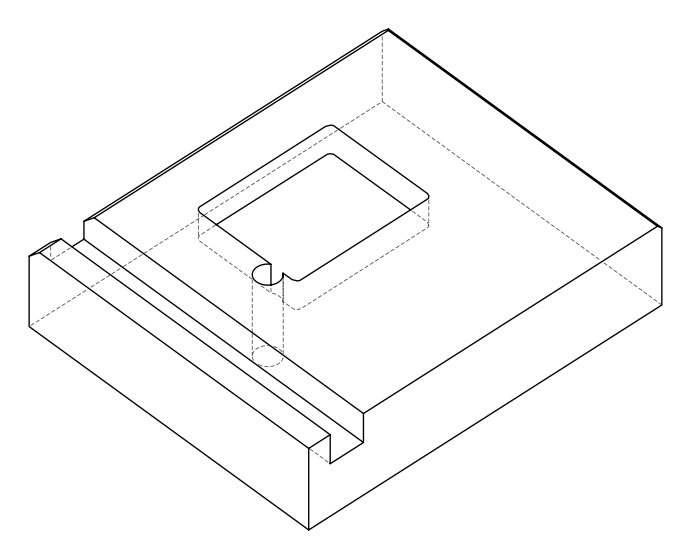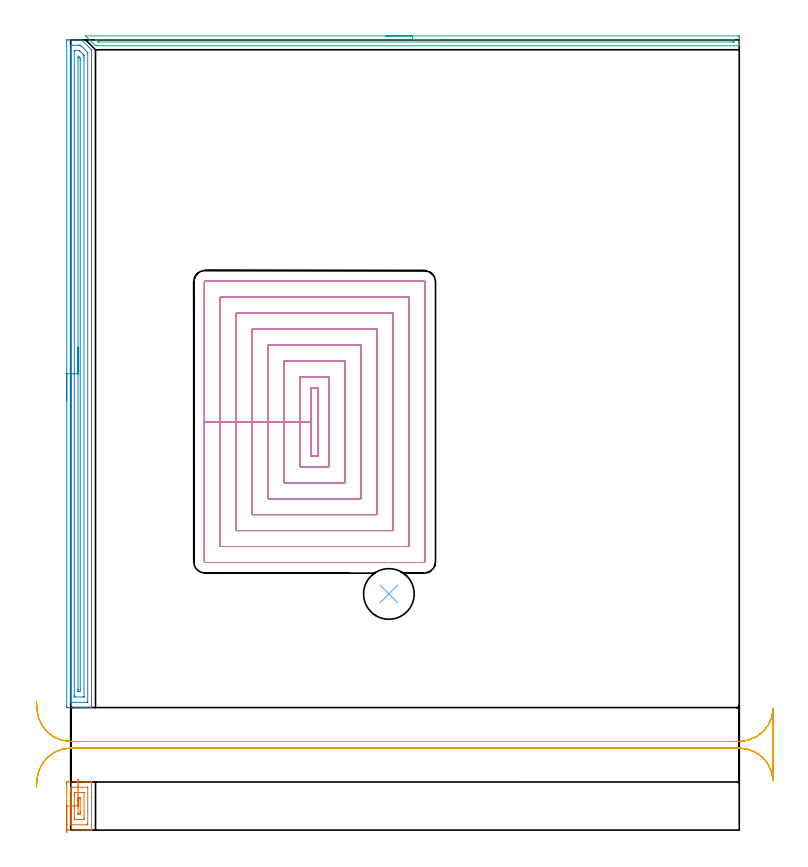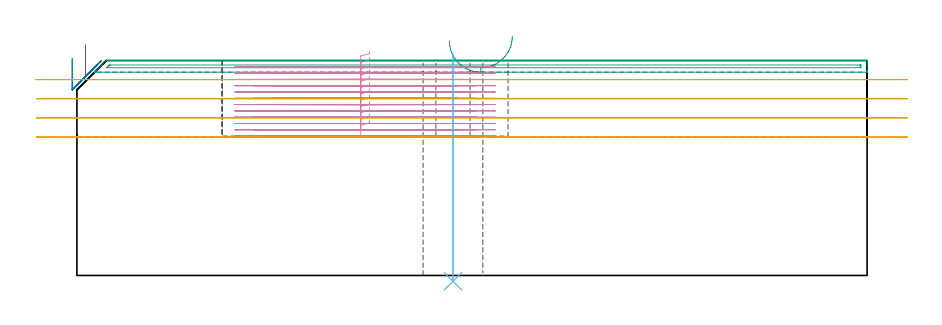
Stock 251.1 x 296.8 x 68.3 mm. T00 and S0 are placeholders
(PLAN: 6 operations, 3 tool changes, 60.7 min)
(1 AREA_MILL | FG_CHAMFER_SURFACE | UGT0205_001 | 0.77 min | 1025 mm3)
(2 AREA_MILL_1 | FG_CHAMFER_SURFACE_1 | UGT0205_001 | 8.19 min | 11091 mm3)
(3 AREA_MILL_2 | FG_CHAMFER_SURFACE_2 | UGT0205_001 | 4.05 min | 1664 mm3)
(4 MILL_RECTANGULAR_POCKET | POCKET_RECTANGULAR_STRAIGHT | NXT0201_009 | Follow Part, ap 2, ae 75% | 42.46 min | 247410 mm3)
(5 MILL_RECTANGULAR_SLOT | SLOT_RECTANGULAR | UGT0201_109 | Follow Part, ap 6.35, ae 75% | 4.95 min | 169783 mm3)
(6 INDEXABLE_INSERT_DRILL_THROUGH_HOLE_FROM_SOLID | STEP1HOLE | NXT0302_009 | 0.29 min | 19047 mm3)
(TOOL UGT0205_001 | Chamfer Mill 20 x 3 x 45 deg. | D20 FL50 Z2)
(TOOL NXT0201_009 | ENDMILL 8mm [2P460-0800-NA 1630] | D8 FL26 Z6)
(TOOL UGT0201_109 | End Mill 25.4 mm | D25.4 FL25 Z2)
(TOOL NXT0302_009 | Index. Insert Drill 19mm [880-D1900L25-05] | D19 PA176 FL95 Z2)
(OP 1 AREA_MILL)
G17 G21 G94 G90
T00 M6
G54
G17 G0 G90 X-1.5 Y-0.95 S1061 M3
G43 Z78.3 H0
Z69.
G94 G1 Y-0.912 Z68.128 F250.
Y-0.798 Z67.264
Y-0.609 Z66.412
Y-0.347 Z65.58
Y-0.013 Z64.774
Y0.39 Z64.
Y0.859 Z63.264
Y1.39 Z62.572
Y1.979 Z61.929
Y2.622 Z61.34
Y3.314 Z60.809
Y4.05 Z60.34
Y4.824 Z59.937
Y5.63 Z59.603
Y6.462 Z59.341
Y7.314 Z59.152
Y8.178 Z59.038
Y9.05 Z59.
Y17.249
X-1.498 Y17.515 Z59.002
X-1.491 Y18.093 Z59.006
X-1.457 Y18.097 Z59.04
X-0.873 Y18.1 Z59.624
X4.491 Z64.985
X5.104 Z65.601
X5.385 Z65.881
X5.999 Z66.495
X6.279 Z66.774
X6.84 Z67.339
X7.407 Z67.906
X7.746 Y18.093 Z68.238
X7.805 Y18.09 Z68.295
X7.8 Y17.963 Z68.3
Y0.14
X7.797 Y0.01 Z68.288
X7.746 Y0.007 Z68.238
X7.406 Y0. Z67.905
X6.84 Z67.339
X6.279 Z66.774
X5.104 Z65.601
X4.491 Z64.985
X-1.18 Y0.001 Z59.317
X-1.491 Y0.01 Z59.006
X-1.499 Y0.319 Z58.999
Y0.342
X-1.5 Y9.05 Z59.
X-0.086 Z60.414
Y14.948
X-0.085 Y15.733 Z60.415
X-0.084 Y15.837 Z60.416
X-0.079 Y15.945 Z60.421
X-0.065 Y16.09 Z60.435
X0.021 Y16.093 Z60.521
X0.547 Y16.099 Z61.047
X6.279 Z66.779
X6.332 Y16.098 Z66.832
X6.363 Y16.094 Z66.863
X6.376 Y16.091 Z66.876
X6.379 Y16.051 Z66.879
X6.384 Y15.839 Z66.884
X6.385 Y15.733 Z66.885
X6.386 Y15.626 Z66.886
X6.385 Y2.367 Z66.885
X6.384 Y2.263 Z66.884
X6.379 Y2.156 Z66.879
X6.365 Y2.01 Z66.865
X6.279 Y2.007 Z66.779
X5.753 Y2.001 Z66.253
X0.021 Z60.521
X-0.032 Y2.002 Z60.468
X-0.063 Y2.006 Z60.437
X-0.076 Y2.009 Z60.424
X-0.079 Y2.049 Z60.421
X-0.084 Y2.261 Z60.416
X-0.085 Y2.367 Z60.415
X-0.086 Y2.474 Z60.414
Y9.05
X1.328 Z61.828
Y13.06
X1.329 Y13.538 Z61.829
X1.332 Y13.951 Z61.832
X1.334 Y14.069 Z61.834
X1.336 Y14.09 Z61.836
X1.409 Y14.094 Z61.909
X1.509 Y14.098 Z62.009
X1.659 Y14.1 Z62.159
X1.809 Z62.309
X4.341 Z64.841
X4.491 Y14.099 Z64.991
X4.641 Y14.098 Z65.141
X4.94 Y14.09 Z65.44
X4.966 Y14.088 Z65.466
X4.968 Y14.083 Z65.468
X4.97 Y14.061 Z65.47
X4.971 Y14.019 Z65.471
Y13.951
Y4.562
X4.968 Y4.149 Z65.468
X4.966 Y4.031 Z65.466
X4.964 Y4.01 Z65.464
X4.89 Y4.006 Z65.39
X4.791 Y4.002 Z65.291
X4.641 Y4. Z65.141
X4.491 Z64.991
X1.959 Z62.459
X1.809 Z62.309
X1.659 Y4.002 Z62.159
X1.36 Y4.01 Z61.86
X1.334 Y4.012 Z61.834
X1.332 Y4.017 Z61.832
X1.33 Y4.039 Z61.83
X1.329 Y4.081 Z61.829
Y4.149
X1.328 Y9.05 Z61.828
X2.743 Z63.243
Y11.278
X2.75 Y12.082 Z63.25
X2.779 Y12.092 Z63.279
X3.532 Z64.032
X3.55 Y12.09 Z64.05
X3.553 Y12.074 Z64.053
X3.556 Y12.025 Z64.056
X3.557 Y11.924 Z64.057
Y11.722
Y6.862
Y6.822
X3.55 Y6.018 Z64.05
X3.521 Y6.008 Z64.021
X2.768 Z63.268
X2.75 Y6.01 Z63.25
X2.747 Y6.026 Z63.247
X2.744 Y6.075 Z63.244
X2.743 Y6.176 Z63.243
Y6.378
Y9.05
Y9.922 Z63.281
Y10.786 Z63.395
Y11.638 Z63.583
Y12.47 Z63.846
Y13.276 Z64.18
Y14.05 Z64.582
Y14.786 Z65.051
Y15.478 Z65.582
Y16.121 Z66.172
Y16.71 Z66.815
Y17.242 Z67.507
Y17.71 Z68.243
Y18.113 Z69.016
Y18.447 Z69.822
Y18.709 Z70.654
Y18.898 Z71.506
Y19.012 Z72.371
Y19.05 Z73.243
G0 Z78.3
M5
M2
(OP 2 AREA_MILL_1)
G17 G21 G94 G90
T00 M6
G54
G17 G0 G90 X-1.5 Y161.4 S1061 M3
G43 Z78.3 H0
Z69.
G94 G1 Y161.438 Z68.128 F250.
Y161.552 Z67.264
Y161.741 Z66.412
Y162.003 Z65.58
Y162.337 Z64.774
Y162.74 Z64.
Y163.208 Z63.264
Y163.74 Z62.572
Y164.329 Z61.929
Y164.972 Z61.34
Y165.664 Z60.809
Y166.4 Z60.34
Y167.174 Z59.937
Y167.98 Z59.603
Y168.812 Z59.341
Y169.664 Z59.152
Y170.528 Z59.038
Y171.4 Z59.
X-1.499 Y296.167 Z59.001
X-1.494 Y296.789 Z59.003
X-1.491 Y296.793 Z59.005
X-0.873 Y296.8 Z59.623
X0.915 Z61.41
X2.333 Z62.829
X2.703 Z63.198
X3.99 Z64.488
X4.044 Y296.798 Z64.542
X4.094 Y296.795 Z64.591
X4.133 Y296.764 Z64.631
X4.322 Y296.578 Z64.821
X7.79 Y293.11 Z68.29
X7.797 Y293.098 Z68.297
X7.799 Y293.094 Z68.299
X7.8 Y46.185 Z68.3
X7.797 Y46.01 Z68.289
X7.728 Y46.007 Z68.22
X7.28 Y46. Z67.78
X7.02 Z67.52
X6.279 Z66.774
X5.014 Z65.512
X3.597 Z64.093
X-1.135 Z59.363
X-1.492 Y46.01 Z59.006
X-1.499 Y46.365 Z59.
Y46.369
X-1.5 Y171.4
X-0.086 Z60.414
X-0.085 Y294.485 Z60.415
X-0.083 Y294.592 Z60.417
X-0.077 Y294.79 Z60.423
X0.021 Y294.793 Z60.521
X0.495 Y294.799 Z60.995
X2.703 Y294.8 Z63.203
X3.178 Y294.798 Z63.678
X3.597 Y294.79 Z64.097
X3.654 Y294.784 Z64.154
X3.713 Y294.73 Z64.213
X3.833 Y294.614 Z64.333
X4.072 Y294.379 Z64.572
X6.279 Y292.171 Z66.779
X6.338 Y292.11 Z66.838
X6.365 Y292.078 Z66.865
X6.376 Y292.063 Z66.876
X6.379 Y292.015 Z66.879
X6.384 Y291.802 Z66.884
X6.386 Y291.695 Z66.886
Y291.589
X6.385 Y48.315 Z66.885
X6.383 Y48.208 Z66.883
X6.377 Y48.01 Z66.877
X6.279 Y48.007 Z66.779
X5.805 Y48.001 Z66.305
X0.442 Y48. Z60.942
X0.021 Y48.003 Z60.521
X-0.039 Y48.006 Z60.461
X-0.07 Y48.009 Z60.43
X-0.079 Y48.102 Z60.421
X-0.084 Y48.315 Z60.416
X-0.085 Y48.421 Z60.415
X-0.086 Y171.4 Z60.414
X1.328 Z61.828
X1.329 Y292.59 Z61.829
X1.33 Y292.71 Z61.83
X1.333 Y292.769 Z61.833
X1.335 Y292.79 Z61.835
X1.389 Y292.793 Z61.889
X1.6 Y292.799 Z62.1
X2.913 Z63.413
X3.053 Y292.796 Z63.553
X3.164 Y292.79 Z63.664
X3.209 Y292.779 Z63.709
X3.231 Y292.761 Z63.731
X3.41 Y292.59 Z63.91
X4.491 Y291.509 Z64.991
X4.843 Y291.151 Z65.343
X4.929 Y291.059 Z65.429
X4.965 Y291.015 Z65.465
X4.967 Y290.961 Z65.467
X4.969 Y290.801 Z65.469
X4.971 Y290.321 Z65.471
Y289.907
Y50.21
X4.97 Y50.09 Z65.47
X4.967 Y50.031 Z65.467
X4.965 Y50.01 Z65.465
X4.911 Y50.007 Z65.411
X4.7 Y50.001 Z65.2
X1.599 Z62.099
X1.459 Y50.004 Z61.959
X1.348 Y50.01 Z61.848
X1.334 Y50.015 Z61.834
X1.332 Y50.023 Z61.832
X1.33 Y50.05 Z61.83
X1.329 Y50.21 Z61.829
Y50.691
X1.328 Y171.4 Z61.828
X2.743 Z63.243
Y289.946
X2.75 Y290.754 Z63.25
X3.17 Y290.37 Z63.67
X3.55 Y289.954 Z64.05
X3.552 Y289.907 Z64.052
X3.557 Y289.092 Z64.057
Y289.052
Y52.933
X3.556 Y52.078 Z64.056
X3.554 Y52.042 Z64.054
X3.551 Y52.018 Z64.051
X3.538 Y52.01 Z64.038
X3.484 Y52.005 Z63.984
X3.373 Y52.002 Z63.873
X3.15 Y52. Z63.65
X2.927 Y52.002 Z63.427
X2.816 Y52.005 Z63.316
X2.762 Y52.01 Z63.262
X2.749 Y52.018 Z63.249
X2.748 Y52.039 Z63.248
X2.743 Y52.854 Z63.243
Y52.893
Y171.4
Y172.272 Z63.281
Y173.136 Z63.395
Y173.988 Z63.583
Y174.82 Z63.846
Y175.626 Z64.18
Y176.4 Z64.582
Y177.136 Z65.051
Y177.828 Z65.582
Y178.471 Z66.172
Y179.06 Z66.815
Y179.592 Z67.507
Y180.06 Z68.243
Y180.463 Z69.016
Y180.797 Z69.822
Y181.059 Z70.654
Y181.248 Z71.506
Y181.362 Z72.371
Y181.4 Z73.243
G0 Z78.3
M5
M2
(OP 3 AREA_MILL_2)
G17 G21 G94 G90
T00 M6
G54
G17 G0 G90 X118.35 Y298.3 S1061 M3
G43 Z78.3 H0
Z74.6
G94 G1 X118.388 Z73.728 F250.
X118.502 Z72.864
X118.691 Z72.012
X118.953 Z71.18
X119.287 Z70.374
X119.69 Z69.6
X120.159 Z68.864
X120.69 Z68.172
X121.279 Z67.529
X121.922 Z66.94
X122.614 Z66.408
X123.35 Z65.94
X124.124 Z65.537
X124.93 Z65.203
X125.762 Z64.941
X126.614 Z64.752
X127.479 Z64.638
X128.35 Z64.6
X250.69 Y298.299 Z64.601
X251.098 Y298.291 Z64.605
X251.1 Y298.074 Z64.823
Y297.78 Z65.117
Y296.007 Z66.888
Y295.417 Z67.482
Y294.946 Z67.953
Y294.626 Z68.265
X251.091 Y294.603 Z68.288
X250.952 Y294.6 Z68.3
X9.761
X9.299 Y294.607 Z68.292
X9.246 Y294.653 Z68.246
X5.677 Y298.223 Z64.675
X5.614 Y298.291 Z64.605
X5.71 Y298.299 Z64.601
X128.35 Y298.3 Z64.6
Y296.886 Z66.014
X248.73
X248.944 Y296.883 Z66.017
X249.05 Y296.879 Z66.021
X249.09 Y296.875 Z66.025
X249.094 Y296.841 Z66.059
X249.097 Y296.752 Z66.148
X249.1 Y296.518 Z66.382
X249.097 Y296.262 Z66.638
X249.093 Y296.075 Z66.825
X249.09 Y296.027 Z66.873
X249.05 Y296.021 Z66.879
X248.942 Y296.018 Z66.882
X248.723 Y296.014 Z66.886
X10.653
X10.423 Y296.016 Z66.884
X10.369 Y296.018 Z66.882
X10.346 Y296.021 Z66.879
X10.247 Y296.114 Z66.786
X9.996 Y296.357 Z66.543
X9.761 Y296.589 Z66.311
X9.581 Y296.769 Z66.131
X9.534 Y296.818 Z66.082
X9.49 Y296.87 Z66.03
X9.485 Y296.88 Z66.02
X9.497 Y296.882 Z66.018
X9.549 Y296.884 Z66.016
X9.761 Y296.886 Z66.014
X9.768
X128.35
X129.222 Z66.052
X130.087 Z66.166
X130.938 Z66.355
X131.77 Z66.617
X132.576 Z66.951
X133.35 Z67.354
X134.086 Z67.823
X134.778 Z68.354
X135.421 Z68.943
X136.011 Z69.586
X136.542 Z70.278
X137.01 Z71.014
X137.413 Z71.788
X137.747 Z72.594
X138.009 Z73.426
X138.198 Z74.278
X138.312 Z75.143
X138.35 Z76.014
G0 Z78.3
M5
M2
(OP 4 MILL_RECTANGULAR_POCKET)
G17 G21 G94 G90
T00 M6
G54
G17 G0 G90 X93. Y163.19 S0 M3
G43 Z78.3 H1
Z71.3
G94 G1 Y166.2 Z70.493 F250.
X90.2 Z69.743
Y153.35 Z66.3
Y140.5 F500.
X93.
Y166.2
X90.2
Y153.35
X86.2
Y136.5
X97.
Y170.2
X86.2
Y153.35
X80.2
Y130.5
X103.
Y176.2
X80.2
Y153.35
X74.2
Y124.5
X109.
Y182.2
X74.2
Y153.35
X68.2
Y118.5
X115.
Y188.2
X68.2
Y153.35
X62.2
Y112.5
X114.078
X121.
Y194.2
X62.2
Y153.35
X56.2
Y106.5
X114.078
X127.
Y200.2
X56.2
Y153.35
X50.2
Y100.9
G3 X50.6 Y100.5 R0.4
G1 X132.6
G3 X133. Y100.9 R0.4
G1 Y205.8
G3 X132.6 Y206.2 R0.4
G1 X50.6
G3 X50.2 Y205.8 R0.4
G1 Y153.35
Y152.35
G0 X93. Y163.19 Z69.3
G1 Y166.2 Z68.493 F250.
X90.2 Z67.743
Y153.35 Z64.3
Y140.5 F500.
X93.
Y166.2
X90.2
Y153.35
X86.2
Y136.5
X97.
Y170.2
X86.2
Y153.35
X80.2
Y130.5
X103.
Y176.2
X80.2
Y153.35
X74.2
Y124.5
X109.
Y182.2
X74.2
Y153.35
X68.2
Y118.5
X115.
Y188.2
X68.2
Y153.35
X62.2
Y112.5
X114.078
X121.
Y194.2
X62.2
Y153.35
X56.2
Y106.5
X114.078
X127.
Y200.2
X56.2
Y153.35
X50.2
Y100.9
G3 X50.6 Y100.5 R0.4
G1 X132.6
G3 X133. Y100.9 R0.4
G1 Y205.8
G3 X132.6 Y206.2 R0.4
G1 X50.6
G3 X50.2 Y205.8 R0.4
G1 Y153.35
Y152.35
G0 X93. Y163.19 Z67.3
G1 Y166.2 Z66.493 F250.
X90.2 Z65.743
Y153.35 Z62.3
Y140.5 F500.
X93.
Y166.2
X90.2
Y153.35
X86.2
Y136.5
X97.
Y170.2
X86.2
Y153.35
X80.2
Y130.5
X103.
Y176.2
X80.2
Y153.35
X74.2
Y124.5
X109.
Y182.2
X74.2
Y153.35
X68.2
Y118.5
X115.
Y188.2
X68.2
Y153.35
X62.2
Y112.5
X121.
Y194.2
X62.2
Y153.35
X56.2
Y106.5
X127.
Y200.2
X56.2
Y153.35
X50.2
Y100.9
G3 X50.6 Y100.5 R0.4
G1 X132.6
G3 X133. Y100.9 R0.4
G1 Y205.8
G3 X132.6 Y206.2 R0.4
G1 X50.6
G3 X50.2 Y205.8 R0.4
G1 Y153.35
Y152.35
G0 X93. Y163.19 Z65.3
G1 Y166.2 Z64.493 F250.
X90.2 Z63.743
Y153.35 Z60.3
Y140.5 F500.
X93.
Y166.2
X90.2
Y153.35
X86.2
Y136.5
X97.
Y170.2
X86.2
Y153.35
X80.2
Y130.5
X103.
Y176.2
X80.2
Y153.35
X74.2
Y124.5
X109.
Y182.2
X74.2
Y153.35
X68.2
Y118.5
X115.
Y188.2
X68.2
Y153.35
X62.2
Y112.5
X121.
Y194.2
X62.2
Y153.35
X56.2
Y106.5
X127.
Y200.2
X56.2
Y153.35
X50.2
Y100.9
G3 X50.6 Y100.5 R0.4
G1 X132.6
G3 X133. Y100.9 R0.4
G1 Y205.8
G3 X132.6 Y206.2 R0.4
G1 X50.6
G3 X50.2 Y205.8 R0.4
G1 Y153.35
Y152.35
G0 X93. Y163.19 Z63.3
G1 Y166.2 Z62.493 F250.
X90.2 Z61.743
Y153.35 Z58.3
Y140.5 F500.
X93.
Y166.2
X90.2
Y153.35
X86.2
Y136.5
X97.
Y170.2
X86.2
Y153.35
X80.2
Y130.5
X103.
Y176.2
X80.2
Y153.35
X74.2
Y124.5
X109.
Y182.2
X74.2
Y153.35
X68.2
Y118.5
X115.
Y188.2
X68.2
Y153.35
X62.2
Y112.5
X114.078
X121.
Y194.2
X62.2
Y153.35
X56.2
Y106.5
X114.078
X127.
Y200.2
X56.2
Y153.35
X50.2
Y100.9
G3 X50.6 Y100.5 R0.4
G1 X132.6
G3 X133. Y100.9 R0.4
G1 Y205.8
G3 X132.6 Y206.2 R0.4
G1 X50.6
G3 X50.2 Y205.8 R0.4
G1 Y153.35
Y152.35
G0 X93. Y163.19 Z61.3
G1 Y166.2 Z60.493 F250.
X90.2 Z59.743
Y153.35 Z56.3
Y140.5 F500.
X93.
Y166.2
X90.2
Y153.35
X86.2
Y136.5
X97.
Y170.2
X86.2
Y153.35
X80.2
Y130.5
X103.
Y176.2
X80.2
Y153.35
X74.2
Y124.5
X109.
Y182.2
X74.2
Y153.35
X68.2
Y118.5
X115.
Y188.2
X68.2
Y153.35
X62.2
Y112.5
X121.
Y194.2
X62.2
Y153.35
X56.2
Y106.5
X127.
Y200.2
X56.2
Y153.35
X50.2
Y100.9
G3 X50.6 Y100.5 R0.4
G1 X132.6
G3 X133. Y100.9 R0.4
G1 Y205.8
G3 X132.6 Y206.2 R0.4
G1 X50.6
G3 X50.2 Y205.8 R0.4
G1 Y153.35
Y152.35
G0 X93. Y163.19 Z59.3
G1 Y166.2 Z58.493 F250.
X90.2 Z57.743
Y153.35 Z54.3
Y140.5 F500.
X93.
Y166.2
X90.2
Y153.35
X86.2
Y136.5
X97.
Y170.2
X86.2
Y153.35
X80.2
Y130.5
X103.
Y176.2
X80.2
Y153.35
X74.2
Y124.5
X109.
Y182.2
X74.2
Y153.35
X68.2
Y118.5
X115.
Y188.2
X68.2
Y153.35
X62.2
Y112.5
X114.078
X121.
Y194.2
X62.2
Y153.35
X56.2
Y106.5
X114.078
X127.
Y200.2
X56.2
Y153.35
X50.2
Y100.9
G3 X50.6 Y100.5 R0.4
G1 X132.6
G3 X133. Y100.9 R0.4
G1 Y205.8
G3 X132.6 Y206.2 R0.4
G1 X50.6
G3 X50.2 Y205.8 R0.4
G1 Y153.35
Y152.35
G0 X93. Y163.19 Z57.3
G1 Y166.2 Z56.493 F250.
X90.2 Z55.743
Y153.35 Z52.3
Y140.5 F500.
X93.
Y166.2
X90.2
Y153.35
X86.2
Y136.5
X97.
Y170.2
X86.2
Y153.35
X80.2
Y130.5
X103.
Y176.2
X80.2
Y153.35
X74.2
Y124.5
X109.
Y182.2
X74.2
Y153.35
X68.2
Y118.5
X115.
Y188.2
X68.2
Y153.35
X62.2
Y112.5
X114.078
X121.
Y194.2
X62.2
Y153.35
X56.2
Y106.5
X114.078
X127.
Y200.2
X56.2
Y153.35
X50.2
Y100.9
G3 X50.6 Y100.5 R0.4
G1 X132.6
G3 X133. Y100.9 R0.4
G1 Y205.8
G3 X132.6 Y206.2 R0.4
G1 X50.6
G3 X50.2 Y205.8 R0.4
G1 Y153.35
Y152.35
G0 X93. Y163.19 Z55.3
G1 Y166.2 Z54.493 F250.
X90.2 Z53.743
Y153.35 Z50.3
Y140.5 F500.
X93.
Y166.2
X90.2
Y153.35
X86.2
Y136.5
X97.
Y170.2
X86.2
Y153.35
X80.2
Y130.5
X103.
Y176.2
X80.2
Y153.35
X74.2
Y124.5
X109.
Y182.2
X74.2
Y153.35
X68.2
Y118.5
X115.
Y188.2
X68.2
Y153.35
X62.2
Y112.5
X114.078
X121.
Y194.2
X62.2
Y153.35
X56.2
Y106.5
X114.078
X127.
Y200.2
X56.2
Y153.35
X50.2
Y100.9
G3 X50.6 Y100.5 R0.4
G1 X132.6
G3 X133. Y100.9 R0.4
G1 Y205.8
G3 X132.6 Y206.2 R0.4
G1 X50.6
G3 X50.2 Y205.8 R0.4
G1 Y153.35
Y152.35
G0 X93. Y163.19 Z53.3
G1 Y166.2 Z52.493 F250.
X90.2 Z51.743
Y153.35 Z48.3
Y140.5 F500.
X93.
Y166.2
X90.2
Y153.35
X86.2
Y136.5
X97.
Y170.2
X86.2
Y153.35
X80.2
Y130.5
X103.
Y176.2
X80.2
Y153.35
X74.2
Y124.5
X109.
Y182.2
X74.2
Y153.35
X68.2
Y118.5
X115.
Y188.2
X68.2
Y153.35
X62.2
Y112.5
X114.078
X121.
Y194.2
X62.2
Y153.35
X56.2
Y106.5
X114.078
X127.
Y200.2
X56.2
Y153.35
X50.2
Y100.9
G3 X50.6 Y100.5 R0.4
G1 X132.6
G3 X133. Y100.9 R0.4
G1 Y205.8
G3 X132.6 Y206.2 R0.4
G1 X50.6
G3 X50.2 Y205.8 R0.4
G1 Y153.35
Y152.35
G0 X93. Y163.19 Z51.3
G1 Y166.2 Z50.493 F250.
X90.2 Z49.743
Y153.35 Z46.3
Y140.5 F500.
X93.
Y166.2
X90.2
Y153.35
X86.2
Y136.5
X97.
Y170.2
X86.2
Y153.35
X80.2
Y130.5
X103.
Y176.2
X80.2
Y153.35
X74.2
Y124.5
X109.
Y182.2
X74.2
Y153.35
X68.2
Y118.5
X115.
Y188.2
X68.2
Y153.35
X62.2
Y112.5
X114.078
X121.
Y194.2
X62.2
Y153.35
X56.2
Y106.5
X114.078
X127.
Y200.2
X56.2
Y153.35
X50.2
Y100.9
G3 X50.6 Y100.5 R0.4
G1 X132.6
G3 X133. Y100.9 R0.4
G1 Y205.8
G3 X132.6 Y206.2 R0.4
G1 X50.6
G3 X50.2 Y205.8 R0.4
G1 Y153.35
Y152.35
G0 X93. Y163.19 Z49.3
G1 Y166.2 Z48.493 F250.
X90.2 Z47.743
Y153.35 Z44.3
Y140.5 F500.
X93.
Y166.2
X90.2
Y153.35
X86.2
Y136.5
X97.
Y170.2
X86.2
Y153.35
X80.2
Y130.5
X103.
Y176.2
X80.2
Y153.35
X74.2
Y124.5
X109.
Y182.2
X74.2
Y153.35
X68.2
Y118.5
X115.
Y188.2
X68.2
Y153.35
X62.2
Y112.5
X114.078
X121.
Y194.2
X62.2
Y153.35
X56.2
Y106.5
X114.078
X127.
Y200.2
X56.2
Y153.35
X50.2
Y100.9
G3 X50.6 Y100.5 R0.4
G1 X132.6
G3 X133. Y100.9 R0.4
G1 Y205.8
G3 X132.6 Y206.2 R0.4
G1 X50.6
G3 X50.2 Y205.8 R0.4
G1 Y153.35
Y152.35
G0 Z78.3
M5
M2
(OP 5 MILL_RECTANGULAR_SLOT)
G17 G21 G94 G90
T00 M6
G54
G17 G0 G90 X-13.035 Y17.485 S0 M3
G43 Z78.3 H0
Z62.225
G94 G1 X-12.484 Y20.434 F250.
G2 X0. Y30.8 R12.7 F500.
G1 X251.1
G2 X263.79 Y18.604 R12.7
G1 X263.8
Y45.496
X263.79
G2 X251.1 Y33.3 R12.7
G1 X0.
G2 X-12.485 Y43.672 R12.7
G1 X-13.035 Y46.621 F250.
G0 X-12.876 Y15.979 Z56.15
G1 X-12.67 Y18.972
G2 X0. Y30.8 R12.7 F500.
G1 X251.1
G2 X263.79 Y18.604 R12.7
G1 X263.8
Y45.496
X263.79
G2 X251.1 Y33.3 R12.7
G1 X0.
G2 X-12.67 Y45.128 R12.7
G1 X-12.876 Y48.121 F250.
G0 Y15.979 Z50.075
G1 X-12.67 Y18.972
G2 X0. Y30.8 R12.7 F500.
G1 X251.1
G2 X263.79 Y18.604 R12.7
G1 X263.8
Y45.496
X263.79
G2 X251.1 Y33.3 R12.7
G1 X0.
G2 X-12.67 Y45.128 R12.7
G1 X-12.876 Y48.121 F250.
G0 Y15.979 Z44.
G1 X-12.67 Y18.972
G2 X0. Y30.8 R12.7 F500.
G1 X251.1
G2 X263.79 Y18.604 R12.7
G1 X263.8
Y45.496
X263.79
G2 X251.1 Y33.3 R12.7
G1 X0.
G2 X-12.67 Y45.128 R12.7
G1 X-12.876 Y48.121 F250.
G0 Z78.3
M5
M2
(OP 6 INDEXABLE_INSERT_DRILL_THROUGH_HOLE_FROM_SOLID)
G17 G21 G94 G90
T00 M6
G54
G17 G0 G90 X119.5 Y88.7 S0 M3
G43 Z78.3 H1
G94 G81 G98 Z-1.832 F250. R70.3
G80
M5
M2
